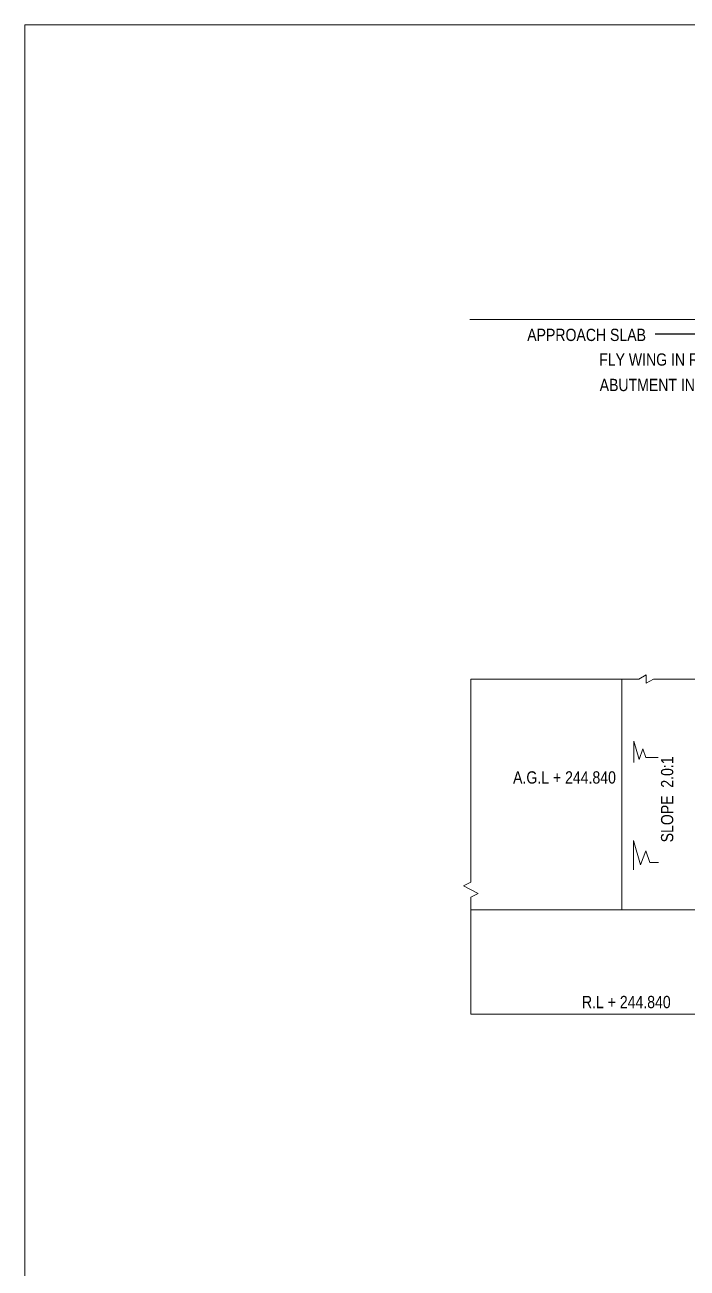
# Model space of a CAD drawing. Header units: millimetres. Extents: x 450481 to 511787, y -34722 to 10874.
# Drawn here: x 450481 to 463968, y -14463 to 10874 of the extents above; entities that cross this region are included whole.
import ezdxf

# ---------------------------------------------------------------- set-up
doc = ezdxf.new("R2010")
doc.units = ezdxf.units.MM
doc.header["$LTSCALE"] = 300
doc.header["$MEASUREMENT"] = 0
doc.layers.add('MAIN', color=7, linetype='Continuous')
doc.styles.add('ARIAL NARROW', font='ARIALN.TTF', dxfattribs={"height": 250})
doc.dimstyles.new('STANDARD$7', dxfattribs={"dimtxt": 2, "dimasz": 2, "dimexe": 1.25, "dimexo": 0.625, "dimtad": 1, "dimdec": 0, "dimlfac": 0.5, "dimdsep": 46, "dimtxsty": 'ARIAL NARROW', "dimcen": 2.5, "dimdle": 0.1, "dimse1": 1, "dimse2": 1, "dimadec": 0, "dimazin": 0, "dimtfac": 1, "dimtdec": 0, "dimtmove": 0, "dimatfit": 3, "dimfxl": 1, "dimtolj": 1, "dimtzin": 0, "dimarcsym": 0})

msp = doc.modelspace()

# ---------------------------------------------------------------- linework, layer by layer
at = {"layer": 'MAIN', "color": 0, "lineweight": 9}
for p, q in [((450480.9, 10874.3), (511786.9, 10874.3)), ((450480.9, 10874.3), (450480.9, -34722.2)), ((474187.4, 4871.6), (459544.9, 4871.6)), ((459563.3, -2463.2), (462985.6, -2463)), ((459563.3, -2463.2), (459563.3, -6594.3)), ((459563.4, -2463.2), (459563.4, -6594.3)), ((462636.6, -2461.4), (462636.5, -7158.8)), ((462985.6, -2463), (463135.6, -2374.4)), ((463135.6, -2374.4), (463135.6, -2539.5)), ((463135.6, -2539.5), (463285.6, -2463)), ((463285.6, -2463), (475366.2, -2463)), ((462880.2, -3720.1), (462988.7, -4093.7)), ((462880.2, -3720.1), (462880.2, -4159.8)), ((462988.7, -4093.7), (463068.9, -3882.4)), ((463068.9, -3882.4), (463128.9, -4057.5)), ((463128.9, -4057.5), (463378.1, -4056.3)), ((462875.1, -5744.6), (463019.7, -6242.8)), ((462878.7, -5757.1), (462878.7, -6343.4)), ((463019.7, -6242.8), (463126.7, -5961)), ((463126.7, -5961), (463206.7, -6194.5)), ((463206.7, -6194.5), (463387.8, -6193)), ((459411.7, -6671.6), (459563.4, -6594.3)), ((459715.1, -6826.2), (459411.7, -6671.6)), ((459715.1, -6826.4), (459563.3, -6903.7)), ((459563.3, -6903.7), (459563.4, -9285.5)), ((485569.8, -7159.7), (459563.3, -7160.3)), ((485961.9, -9285.5), (459563.4, -9285.5))]:
    msp.add_line(p, q, dxfattribs=at)
msp.add_arc((462307.8, 3947.1), 0.5, 270, 296.56505, dxfattribs=at)

# ---------------------------------------------------------------- texts
at = {"layer": 'MAIN', "color": 0, "lineweight": 9, "style": 'ARIAL NARROW'}
for s, p in [('A.G.L + 244.840', (460424, -4587.7)), ('R.L + 244.840', (461826.3, -9165))]:
    msp.add_text(s, height=250, rotation=360, dxfattribs=at).set_placement(p)
at = {"layer": 'MAIN', "color": 0, "lineweight": 9, "char_height": 250, "style": 'ARIAL NARROW'}
for s, insert, attachment_point in [('APPROACH SLAB', (460711.7, 4554.6), 4), ('FLY WING IN RCC M20', (465262.8, 4052), 6), ('ABUTMENT IN CC M15', (465257.3, 3534.1), 6)]:
    msp.add_mtext(s, dxfattribs=dict(at, insert=insert, attachment_point=attachment_point))
at = {"layer": 'MAIN', "color": 0, "lineweight": 9, "insert": (463563, -5785.6), "char_height": 250, "attachment_point": 4, "rotation": 90, "style": 'ARIAL NARROW'}
msp.add_mtext('SLOPE  2.0:1', dxfattribs=at)

# ---------------------------------------------------------------- leaders
at = {"layer": 'MAIN', "color": 0, "lineweight": 9}
msp.add_leader([(464970.4, 4568.9), (463314.2, 4568.8)], dimstyle='STANDARD$7', override={"dimtxt": 200, "dimasz": 200, "dimexe": 0.18, "dimexo": 0.0625, "dimgap": 0.09, "dimtad": 0, "dimtoh": 1, "dimlfac": 1, "dimzin": 0, "dimcen": 0.09, "dimtdec": 4, "dimtofl": 0}, dxfattribs=at)

doc.saveas('drawing.dxf')
